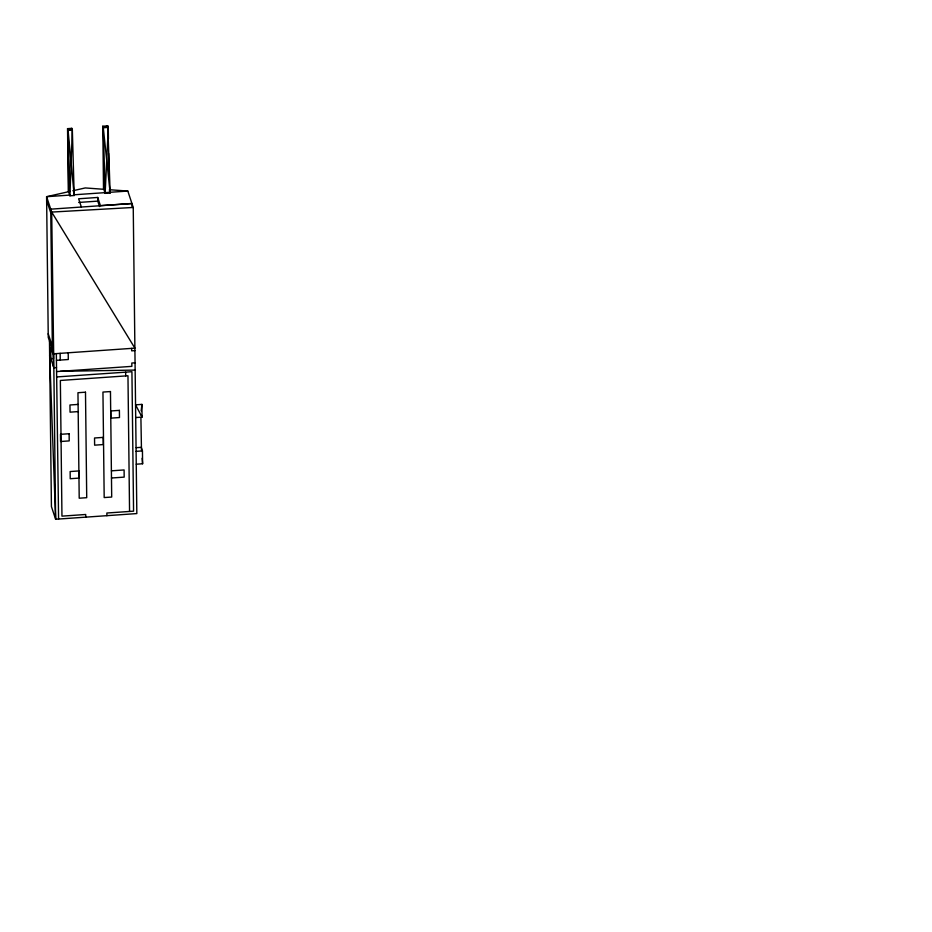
<?xml version="1.0" encoding="UTF-8"?>
<svg xmlns="http://www.w3.org/2000/svg" width="932" height="932" viewBox="0 0 932 932"><rect width="100%" height="100%" fill="white"/><g stroke="black" fill="none" stroke-linecap="round" stroke-linejoin="round"><path stroke-width="1.4" d="M102.788 126.228L103.277 127.731L108.275 127.393L105.153 193.355L110.151 193.006L107.786 125.89L102.788 126.228L103.51 188.404L105.153 193.355L103.277 127.602L110.151 193.006L109.382 190.71M141.163 410.93L141.897 404.395L135.559 404.838L142.048 417.105L135.711 417.548M68.782 192.353L68.059 130.189L71.822 128.348L72.335 129.886L68.059 130.189L67.547 128.651L71.822 128.348M103.277 127.731L107.786 125.89L107.937 138.903M70.063 191.375L46.6 196.699L48.254 337.396L53.672 353.799L55.629 519.252L136.829 513.579L133.241 207.463L127.812 191.06L109.37 189.709M72.824 190.757L85.243 187.938L105.106 189.394M72.335 129.886L69.923 195.802L68.059 130.189L72.335 129.758L74.199 195.499L69.923 195.802L68.281 190.815L67.547 128.651M46.647 200.368L50.759 212.799L50.724 209.164L131.936 203.525L131.971 206.426M81.364 207.044L78.638 198.784L97.72 197.456L100.423 205.646L131.925 203.491M69.807 195.091L46.6 196.699L51.691 212.077L134.895 348.149L53.672 353.799L51.691 212.077L133.241 207.463M74.152 194.788L127.812 191.06M78.672 202.454L97.767 201.126L99.573 206.589M134.919 350.618L131.68 350.84L131.657 348.382M56.468 360.335L68.292 359.519L68.211 352.785M56.503 367.604L53.846 367.791L49.652 355.104L55.629 519.252L51.423 506.577L49.478 341.112M135.058 362.804L131.82 363.026L131.866 366.358L56.549 371.588M56.607 376.947L131.925 371.717L133.567 511.167L106.865 513.019L106.9 515.687M78.102 404.418L69.958 404.989L70.051 412.165L78.183 411.595M136.189 447.686L141.256 447.337L142.445 450.902L142.596 463.763L136.258 464.206M136.107 451.344L142.445 450.902M111.397 470.835L124.096 469.949L124.177 477.126L111.479 478M60.359 371.32L135.152 370.074M141.256 414.728L142.048 417.105L141.897 404.395M48.208 333.749L52.355 346.273M58.588 519.054L56.339 353.612M68.059 130.189L74.199 195.499M141.478 450.074L140.907 417.769M142.142 458.288L142.596 463.763M52.32 346.18L52.378 349.861L50.724 209.164M129.56 511.435L127.964 375.759L60.359 380.466L61.955 516.142L85.709 514.487L85.744 517.167M125.657 372.148L125.704 375.922M108.275 127.393L108.415 138.961M108.578 153.419L108.788 170.766M97.72 197.456L97.767 201.126M60.149 353.345L60.231 360.078M53.45 352.902L53.52 358.587L50.864 358.773L50.724 347.391L53.299 355.162L53.427 366.532M85.488 392.197L77.962 392.722L79.208 498.212L86.723 497.688L85.488 392.197M110.465 391.545L102.951 392.069L104.186 497.56L111.7 497.047L110.465 391.545M119.401 410.371L110.757 410.965L110.838 418.142L119.482 417.548L119.401 410.371M69.131 433.73L60.498 434.324L60.58 441.5L69.213 440.906L69.131 433.73M103.172 437.399L94.54 437.993L94.621 445.17L103.254 444.564L103.172 437.399M78.777 470.94L70.145 471.545L70.226 478.722L78.871 478.116L78.777 470.94"/></g></svg>
